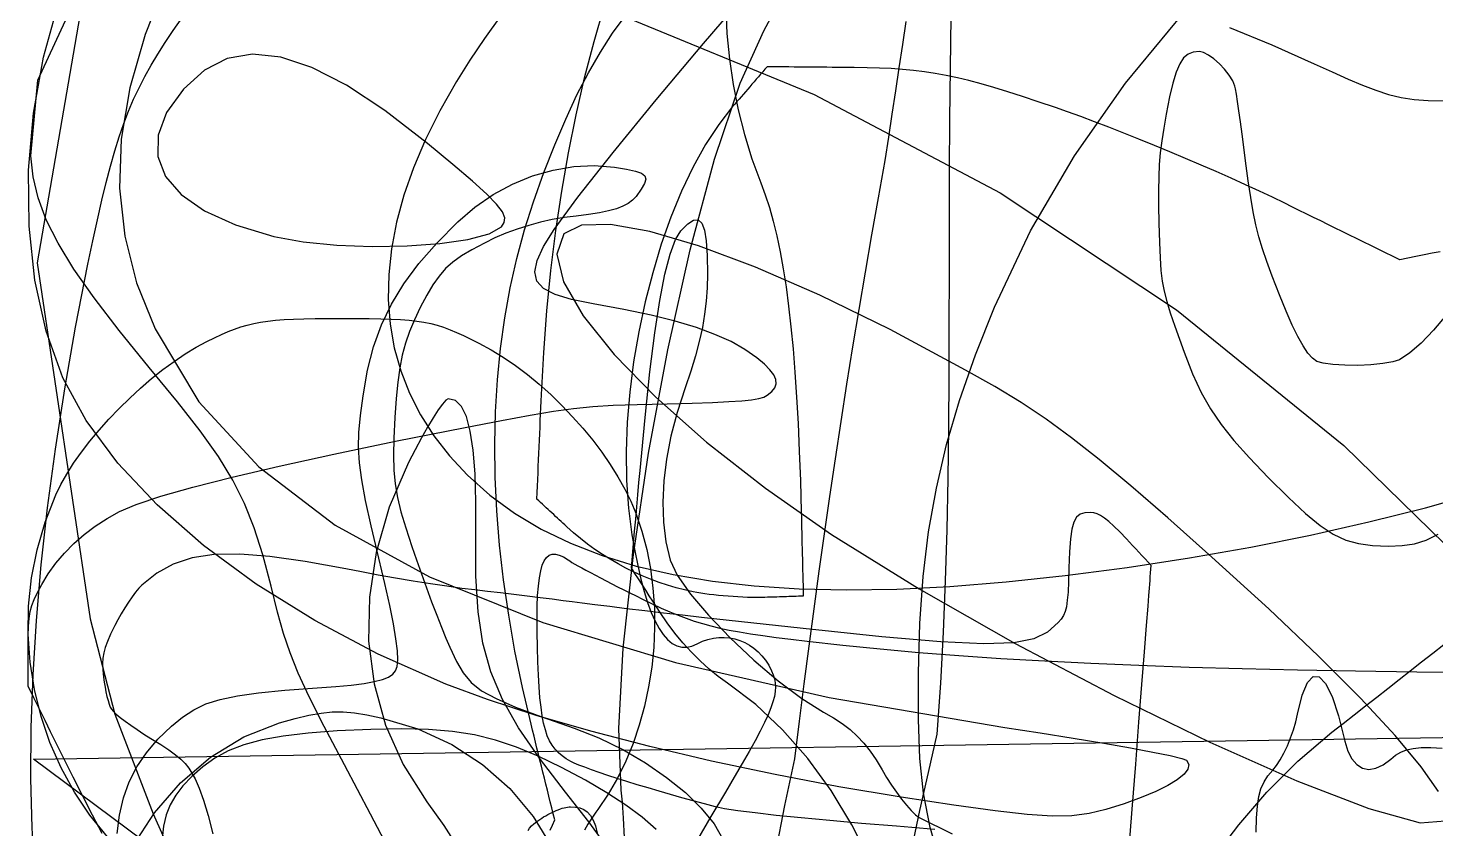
# Model space of a CAD drawing. Extents: x -75 to 75, y -75 to 75.
# Drawn here: x -75 to -23.5, y 14.4 to 43.7 of the extents above; entities that cross this region are included whole.
import ezdxf

# ---------------------------------------------------------------- set-up
doc = ezdxf.new("R2010")
doc.units = 0
for name, color, linetype in [('butterfly', 7, 'CONTINUOUS'), ('cat', 7, 'CONTINUOUS'), ('crown', 7, 'CONTINUOUS'), ('darth', 7, 'CONTINUOUS'), ('fallout', 7, 'CONTINUOUS'), ('heart', 7, 'CONTINUOUS'), ('hellokitty', 7, 'CONTINUOUS'), ('ironman', 7, 'CONTINUOUS'), ('jackskellington', 7, 'CONTINUOUS'), ('m4', 7, 'CONTINUOUS'), ('mushroom', 7, 'CONTINUOUS'), ('nes', 7, 'CONTINUOUS'), ('skullbones', 7, 'CONTINUOUS'), ('star', 7, 'CONTINUOUS'), ('stormtrooper', 7, 'CONTINUOUS')]:
    doc.layers.add(name, color=color, linetype=linetype)

msp = doc.modelspace()

# ---------------------------------------------------------------- linework, layer by layer
at = {"layer": 'butterfly', "color": 7}
for points in [[(-61.678823, 13.429028), (-62.459957, 14.924461), (-63.422733, 16.72923), (-64.157566, 18.126154), (-64.705984, 19.210226), (-65.109516, 20.076442), (-65.409702, 20.819793), (-65.648064, 21.535266), (-65.866143, 22.317862), (-66.105464, 23.26257), (-66.409059, 24.407283), (-66.721733, 25.396955), (-67.075242, 26.288596), (-67.501338, 27.13922), (-68.031781, 28.005834), (-68.698324, 28.945451), (-69.532723, 30.015073), (-70.566734, 31.271721), (-71.671318, 32.623325), (-72.586373, 33.814001), (-73.326247, 34.86938), (-73.905288, 35.815101), (-74.337844, 36.676796), (-74.638261, 37.480099), (-74.820893, 38.25065), (-74.900079, 39.014078), (-74.642543, 41.78966), (-73.631995, 43.972229)], [(-53.412229, 44.213467), (-46.224258, 41.26434), (-39.412116, 37.661542), (-32.953929, 33.385565), (-26.827814, 28.416893), (-21.011893, 22.736017)], [(-66.007505, 36.065785), (-64.928869, 35.86826), (-63.701631, 35.746656), (-62.405347, 35.697572), (-61.119563, 35.717638), (-59.923835, 35.803417), (-58.897712, 35.951549), (-58.120746, 36.158636), (-57.672486, 36.421274), (-57.568598, 36.578055), (-57.549068, 36.751548), (-57.634883, 36.965371), (-57.847049, 37.243142), (-58.206561, 37.608487), (-58.734415, 38.085025), (-59.451607, 38.696378), (-60.379142, 39.466164), (-61.935685, 40.673886), (-63.341555, 41.602206), (-64.609212, 42.253902), (-65.751117, 42.631761), (-66.779727, 42.738556), (-67.707502, 42.57708), (-68.546898, 42.150106), (-69.310383, 41.460426), (-69.931478, 40.600997), (-70.245309, 39.775096), (-70.257811, 38.992409), (-69.974886, 38.262605), (-69.402469, 37.595367), (-68.546486, 37.000369), (-67.412867, 36.487289), (-66.007505, 36.065785)], [(-23.356838, 15.743987), (-23.989828, 16.657035), (-24.943251, 17.800083), (-26.201838, 19.15589), (-27.750321, 20.707203), (-29.573432, 22.436777), (-31.655901, 24.327355), (-33.27523, 25.760341), (-34.630007, 26.934341), (-35.782239, 27.896442), (-36.793938, 28.693745), (-37.727117, 29.373325), (-38.643789, 29.982279), (-39.605963, 30.567701), (-40.67565, 31.176674), (-43.439664, 32.654387), (-46.016263, 33.913744), (-48.367038, 34.941736), (-50.453581, 35.725371), (-52.237479, 36.251645), (-53.680332, 36.507561), (-54.74372, 36.480101), (-55.389244, 36.156302), (-55.64404, 35.417904), (-55.393466, 34.405234), (-54.678783, 33.164594), (-53.541258, 31.742261), (-52.022155, 30.184533), (-50.162742, 28.537699), (-48.004284, 26.848043), (-45.588047, 25.161875)], [(-53.821937, 13.746965), (-54.474189, 14.638065), (-55.32591, 15.725005), (-56.282582, 16.969816), (-57.043247, 18.080657), (-57.627884, 19.114793), (-58.056467, 20.1295), (-58.34897, 21.182048), (-58.52537, 22.329707), (-58.605649, 23.629744), (-58.609769, 25.139433), (-58.605874, 26.345628), (-58.637819, 27.378877), (-58.706218, 28.242254), (-58.811693, 28.93881), (-58.95487, 29.471612), (-59.136356, 29.843727), (-59.35678, 30.058216), (-59.616761, 30.11814), (-59.701797, 30.067546), (-59.826454, 29.929486), (-59.984764, 29.713479), (-60.17076, 29.42905), (-60.37847, 29.085709), (-60.601925, 28.692977), (-60.835156, 28.260376), (-61.072195, 27.797421), (-61.776878, 26.151171), (-62.254644, 24.502858), (-62.506265, 22.866824), (-62.532539, 21.257412), (-62.334208, 19.68896), (-61.912063, 18.175805), (-61.266886, 16.732298), (-60.399447, 15.372771), (-59.775034, 14.499378), (-59.272698, 13.701965)], [(-45.588047, 25.161875), (-42.380611, 23.162847), (-38.859804, 21.161251), (-35.239178, 19.256716), (-31.732291, 17.548868), (-28.552699, 16.137331), (-25.913954, 15.12174), (-24.029614, 14.601721), (-23.113232, 14.676899)]]:
    msp.add_lwpolyline(points, dxfattribs=at)
at = {"layer": 'cat', "color": 7}
msp.add_lwpolyline([(-31.607715, 13.290725), (-30.670348, 14.529446), (-29.642475, 15.720819), (-28.511864, 16.85362), (-27.266238, 17.916579), (-26.855836, 18.238168), (-26.445434, 18.559749), (-26.035024, 18.881327), (-25.624622, 19.202916), (-25.21422, 19.524495), (-24.803807, 19.846073), (-24.393408, 20.167662), (-23.983003, 20.489243), (-23.572601, 20.810821), (-23.162191, 21.132411)], dxfattribs=at)
at = {"layer": 'crown', "color": 7}
msp.add_lwpolyline([(-72.093145, 14.091974), (-72.736394, 14.884555), (-73.303189, 15.727463), (-73.79177, 16.61471), (-74.200379, 17.540311), (-74.52726, 18.498284), (-74.770657, 19.482638), (-74.928809, 20.487397), (-74.99996, 21.506567), (-74.982349, 22.534166), (-74.87423, 23.564209), (-74.673838, 24.590716), (-74.379418, 25.607696), (-73.989212, 26.609167), (-73.807645, 26.982138), (-73.588358, 27.368206), (-73.33475, 27.763933), (-73.050219, 28.165868), (-72.738152, 28.570566), (-72.401952, 28.974587), (-72.045009, 29.374482), (-71.670723, 29.76681), (-71.282481, 30.148124), (-70.883684, 30.514981), (-70.47773, 30.863932), (-70.068011, 31.191539), (-69.657917, 31.494352), (-69.250851, 31.768931), (-68.850202, 32.011829), (-68.459373, 32.219601), (-68.180269, 32.354582), (-67.920698, 32.474591), (-67.675608, 32.580495), (-67.439949, 32.673157), (-67.208674, 32.753438), (-66.976732, 32.822205), (-66.739073, 32.88032), (-66.490641, 32.92865), (-66.226396, 32.968057), (-65.941279, 32.999403), (-65.630247, 33.023562), (-65.288245, 33.04137), (-64.910228, 33.053731), (-64.491139, 33.061464), (-64.025935, 33.0655), (-63.509562, 33.066629), (-62.983048, 33.065782), (-62.510834, 33.062), (-62.087376, 33.054493), (-61.707118, 33.042245), (-61.364515, 33.024239), (-61.054008, 32.999516), (-60.770053, 32.967027), (-60.507101, 32.925786), (-60.259595, 32.874788), (-60.021989, 32.813035), (-59.788733, 32.739519), (-59.554271, 32.653238), (-59.313058, 32.553188), (-59.059544, 32.438368), (-58.788173, 32.307776), (-58.4934, 32.160405), (-58.048096, 31.918331), (-57.602428, 31.64378), (-57.158946, 31.339511), (-56.720192, 31.008283), (-56.288709, 30.65285), (-55.86704, 30.275976), (-55.457736, 29.880419), (-55.063339, 29.46893), (-54.686389, 29.044276), (-54.329437, 28.609208), (-53.995021, 28.166489), (-53.685691, 27.718876), (-53.403985, 27.269124), (-53.152452, 26.819995), (-52.933637, 26.374248), (-52.750079, 25.934636), (-52.528473, 25.279268), (-52.350478, 24.601545), (-52.215553, 23.905628), (-52.123173, 23.195675), (-52.072802, 22.475845), (-52.063884, 21.750297), (-52.095933, 21.023193), (-52.168394, 20.298687), (-52.28073, 19.580942), (-52.432416, 18.874113), (-52.62291, 18.182364), (-52.851685, 17.509851), (-53.118204, 16.860732), (-53.421938, 16.239165), (-53.762348, 15.649315), (-54.138909, 15.095339), (-54.2172, 14.987033), (-54.293299, 14.87748), (-54.366806, 14.767427), (-54.437331, 14.65762), (-54.504474, 14.548821), (-54.56785, 14.441765), (-54.62706, 14.337213)], dxfattribs=at)
at = {"layer": 'darth', "color": 7}
msp.add_lwpolyline([(-53.159934, 14.060263), (-53.199098, 14.771012), (-53.241239, 15.360179), (-53.285365, 15.802237), (-53.376376, 18.05016), (-53.216423, 20.990978), (-52.840142, 24.419123), (-52.282169, 28.129024), (-51.577144, 31.915111), (-50.759699, 35.571811), (-49.86447, 38.893558), (-48.926098, 41.674776), (-48.067936, 43.594669), (-46.908249, 45.753288)], dxfattribs=at)
at = {"layer": 'fallout', "color": 7}
for points in [[(-71.742932, 14.206245), (-71.656572, 14.886469), (-71.509083, 15.515929), (-71.297557, 16.101356), (-71.019091, 16.649474), (-70.670778, 17.167002), (-70.249714, 17.660665), (-69.752986, 18.137192), (-69.345931, 18.469554), (-68.937703, 18.737859), (-68.491673, 18.951739), (-67.971213, 19.120829), (-67.339698, 19.254766), (-66.5605, 19.363185), (-65.596987, 19.455714), (-64.412537, 19.541998), (-63.735145, 19.591827), (-63.167655, 19.645475), (-62.700752, 19.704945), (-62.3251, 19.772257), (-62.031375, 19.849423), (-61.810242, 19.938455), (-61.652381, 20.041368), (-61.548459, 20.160175), (-61.489071, 20.321242), (-61.465618, 20.565691), (-61.479475, 20.902651), (-61.53196, 21.341258), (-61.624419, 21.890646), (-61.758187, 22.559947), (-61.934609, 23.358297), (-62.155022, 24.294829), (-62.435122, 25.471769), (-62.644178, 26.404618), (-62.788038, 27.15337), (-62.872561, 27.77803), (-62.903585, 28.338597), (-62.886963, 28.895063), (-62.828548, 29.507434), (-62.734184, 30.235706), (-62.574235, 31.1656), (-62.35431, 32.023583), (-62.065267, 32.826415), (-61.697966, 33.590857), (-61.243264, 34.333671), (-60.692016, 35.071626), (-60.035087, 35.821476), (-59.263328, 36.599995), (-58.640794, 37.135438), (-57.97147, 37.596205), (-57.265358, 37.978808), (-56.532464, 38.279759), (-55.782789, 38.495571), (-55.026337, 38.62276), (-54.273106, 38.657843), (-53.533108, 38.597324), (-53.093583, 38.526703), (-52.765825, 38.457674), (-52.542618, 38.380526), (-52.416744, 38.285544), (-52.380983, 38.163015), (-52.42812, 38.003229), (-52.550941, 37.796476), (-52.742225, 37.533038), (-52.867546, 37.395833), (-53.025796, 37.275321), (-53.221856, 37.169914), (-53.460596, 37.078011), (-53.746894, 36.998021), (-54.085623, 36.92834), (-54.481659, 36.867378), (-54.939878, 36.813535), (-55.374266, 36.757951), (-55.8098, 36.681356), (-56.243756, 36.584549), (-56.673397, 36.468341), (-57.095991, 36.333526), (-57.508806, 36.18092), (-57.909113, 36.011321), (-58.294174, 35.825543), (-58.750954, 35.581598), (-59.129803, 35.354446), (-59.446363, 35.128341), (-59.716275, 34.887543), (-59.955184, 34.616322), (-60.17873, 34.298924), (-60.402552, 33.919623), (-60.642294, 33.462668), (-60.860311, 33.009295), (-61.039959, 32.581723), (-61.185848, 32.159922), (-61.302606, 31.723858), (-61.394845, 31.253506), (-61.467187, 30.728833), (-61.52425, 30.129816), (-61.570647, 29.436421), (-61.607607, 28.686455), (-61.62152, 28.055866), (-61.607522, 27.507732), (-61.560761, 27.005122), (-61.476368, 26.511115), (-61.349489, 25.988775), (-61.175268, 25.401188), (-60.948835, 24.711414), (-60.782934, 24.228462), (-60.603505, 23.721647), (-60.416245, 23.206086), (-60.226837, 22.696892), (-60.040977, 22.20919), (-59.864351, 21.75808), (-59.702652, 21.358691), (-59.561569, 21.026131), (-59.32056, 20.506518), (-59.075859, 20.088146), (-58.782483, 19.741729), (-58.395464, 19.438002), (-57.869813, 19.147686), (-57.160555, 18.841503), (-56.222705, 18.490176), (-55.011295, 18.064429), (-54.106414, 17.707906), (-53.22778, 17.280021), (-52.394223, 16.794816), (-51.624583, 16.266338), (-50.937688, 15.708638), (-50.352384, 15.135756), (-49.887499, 14.561744), (-49.561874, 14.000647)], [(-44.170019, 13.192915), (-44.837737, 14.526054), (-45.602494, 15.784974), (-46.452361, 16.95174), (-47.3754, 18.008428), (-48.359675, 18.937105), (-49.393252, 19.719843), (-49.731907, 19.961629), (-50.067204, 20.231935), (-50.396561, 20.528068), (-50.717408, 20.847344), (-51.027169, 21.187066), (-51.323271, 21.544548), (-51.60314, 21.917098), (-51.864204, 22.302033), (-51.995437, 22.506223), (-52.126667, 22.710408), (-52.257901, 22.914599), (-52.389134, 23.118786), (-52.520367, 23.322977), (-52.651601, 23.527162), (-52.782834, 23.731353), (-52.914067, 23.93554), (-52.874412, 24.380986), (-52.834763, 24.826431), (-52.795108, 25.27188), (-52.755456, 25.717325), (-52.715806, 26.16277), (-52.676151, 26.608216), (-52.636502, 27.053664), (-52.596847, 27.49911), (-52.414373, 29.433091), (-52.233734, 31.108828), (-52.05329, 32.535916), (-51.8714, 33.723941), (-51.686429, 34.682492), (-51.496733, 35.421155), (-51.300679, 35.94952), (-51.096627, 36.27718), (-50.842661, 36.526927), (-50.633396, 36.659371), (-50.465499, 36.668995), (-50.335617, 36.55029), (-50.240421, 36.29774), (-50.17656, 35.905829), (-50.140692, 35.369054), (-50.129488, 34.681897), (-50.140128, 34.185408), (-50.173232, 33.700731), (-50.230636, 33.218574), (-50.31416, 32.729644), (-50.425632, 32.224655), (-50.566865, 31.694318), (-50.739689, 31.129337), (-50.94592, 30.520428), (-51.237529, 29.619789), (-51.465418, 28.752261), (-51.629649, 27.91727), (-51.730261, 27.114254), (-51.767311, 26.342639), (-51.740839, 25.601871), (-51.650906, 24.891373), (-51.497555, 24.210583), (-51.239682, 23.665426), (-50.7538, 22.977771), (-50.090426, 22.197574), (-49.300079, 21.374777), (-48.43329, 20.559327), (-47.540576, 19.801171), (-46.67246, 19.150254), (-45.879467, 18.656523), (-45.518835, 18.449939), (-45.1958, 18.237962), (-44.904821, 18.015148), (-44.640365, 17.77604), (-44.396894, 17.515194), (-44.168867, 17.227152), (-43.950752, 16.906471), (-43.737008, 16.547699), (-43.570381, 16.265099), (-43.391379, 15.986272), (-43.205603, 15.718409), (-43.018656, 15.468699), (-42.836143, 15.244329), (-42.66366, 15.052486), (-42.50681, 14.900362), (-42.371196, 14.795142), (-41.166737, 14.199006)], [(-52.00661, 14.357818), (-52.521254, 14.804511), (-53.122285, 15.252745), (-53.812477, 15.704744), (-54.594602, 16.162734), (-55.471433, 16.628943), (-56.329349, 17.044447), (-57.122393, 17.377069), (-57.885178, 17.633696), (-58.652328, 17.821213), (-59.458465, 17.946497), (-60.338205, 18.016434), (-61.326175, 18.037912), (-62.456986, 18.017817), (-63.68647, 17.964491), (-64.747256, 17.885726), (-65.657758, 17.777429), (-66.436384, 17.635494), (-67.101534, 17.45582), (-67.671614, 17.234309), (-68.165043, 16.966864), (-68.600216, 16.649375), (-69.002075, 16.293564), (-69.331098, 15.952368), (-69.593389, 15.613123), (-69.795063, 15.263165), (-69.942219, 14.889827), (-70.040968, 14.480441), (-70.097424, 14.022349)]]:
    msp.add_lwpolyline(points, dxfattribs=at)
at = {"layer": 'heart', "color": 7}
msp.add_lwpolyline([(-11.138943, 64.20997), (-24.615054, 72.606081), (-28.866028, 74.149483), (-35.462972, 74.810942), (-38.479222, 74.890317), (-39.361166, 74.890317), (-44.38825, 74.193581), (-48.66568, 73.161706), (-54.53943, 70.480595), (-64.170264, 62.807678), (-72.098944, 50.037122), (-74.674222, 35.096983), (-72.733944, 22.070664), (-71.825541, 18.578164), (-70.42325, 14.935733), (-68.650541, 10.966998), (-58.605194, -3.937892), (-43.850264, -18.525253)], dxfattribs=at)
at = {"layer": 'hellokitty', "color": 7}
for points in [[(-55.892057, 14.336635), (-55.804906, 14.522473), (-55.717756, 14.708307), (-55.772106, 14.927109), (-55.826454, 15.145907), (-55.880804, 15.364708), (-55.935155, 15.583507), (-55.989502, 15.802308), (-56.043853, 16.021106), (-56.098203, 16.239908), (-56.152553, 16.458706), (-56.206901, 16.677507), (-56.261251, 16.896309), (-56.315602, 17.115107), (-56.369949, 17.333908), (-56.424299, 17.552707), (-56.47865, 17.771508), (-56.532997, 17.990306), (-56.587348, 18.209108), (-56.90307, 19.557438), (-57.17597, 20.887628), (-57.406046, 22.199191), (-57.593303, 23.491633), (-57.737745, 24.764467), (-57.839373, 26.0172), (-57.898185, 27.249349), (-57.914187, 28.460415), (-57.887376, 29.649917), (-57.817766, 30.81736), (-57.705351, 31.962254), (-57.550137, 33.084112), (-57.352122, 34.182445), (-57.111307, 35.256761), (-56.827702, 36.306568), (-56.501301, 37.331382), (-56.115469, 38.409045), (-55.721329, 39.419764), (-55.318166, 40.364461), (-54.905272, 41.244043), (-54.481933, 42.059423), (-54.047444, 42.811514), (-53.601089, 43.501228), (-53.142159, 44.129477)], [(-31.010535, 43.712519), (-29.46297, 43.073741), (-27.91679, 42.389812), (-27.255513, 42.087492), (-26.66951, 41.824907), (-26.141055, 41.601263), (-25.65242, 41.415775), (-25.185879, 41.267651), (-24.723705, 41.156097), (-24.248169, 41.080329), (-23.741547, 41.03955), (-23.186109, 41.032975)], [(-23.296522, 35.507013), (-23.593382, 35.447944), (-23.890241, 35.388877), (-24.187101, 35.329808), (-24.483961, 35.270742), (-24.780821, 35.211673), (-25.043891, 35.340911), (-25.30696, 35.470149), (-25.570029, 35.599387), (-25.833099, 35.728625), (-26.096168, 35.857863), (-26.359238, 35.987101), (-26.622307, 36.116339), (-26.885377, 36.245577), (-27.148446, 36.374818), (-27.411515, 36.504056), (-27.674585, 36.633294), (-27.937654, 36.762532), (-28.200724, 36.89177), (-28.463793, 37.021008), (-28.726861, 37.150246), (-28.989932, 37.279484), (-29.440437, 37.497588), (-29.920952, 37.724213), (-30.427174, 37.957562), (-30.954797, 38.19584), (-31.499514, 38.437247), (-32.057021, 38.679989), (-32.623009, 38.922263), (-33.193177, 39.162276), (-33.763215, 39.398228), (-34.32882, 39.628324), (-34.885684, 39.850766), (-35.4295, 40.063756), (-35.955969, 40.265497), (-36.460777, 40.454188), (-36.939624, 40.628037), (-37.388202, 40.785246), (-38.015889, 40.998465), (-38.596415, 41.190505), (-39.135118, 41.362432), (-39.637335, 41.515301), (-40.108403, 41.650169), (-40.553665, 41.768104), (-40.978452, 41.870159), (-41.388106, 41.957396), (-41.787961, 42.030876), (-42.183358, 42.091655), (-42.579631, 42.140793), (-42.982123, 42.179353), (-43.396165, 42.208394), (-43.827102, 42.228968), (-44.280266, 42.242147), (-44.760995, 42.248977), (-44.959973, 42.25067), (-45.158948, 42.252364), (-45.357926, 42.254057), (-45.556901, 42.25575), (-45.755879, 42.257444), (-45.954854, 42.259137), (-46.153832, 42.26083), (-46.35281, 42.262524), (-46.551785, 42.264217), (-46.750763, 42.26591), (-46.949738, 42.267604), (-47.148716, 42.269297), (-47.347691, 42.27099), (-47.546669, 42.272684), (-47.745644, 42.274377), (-47.944622, 42.27607), (-48.023563, 42.184879), (-48.102503, 42.09369), (-48.181443, 42.002498), (-48.260384, 41.91131), (-48.339324, 41.820118), (-48.418265, 41.728929), (-48.497205, 41.637737), (-48.576148, 41.546546), (-48.655089, 41.455357), (-48.734029, 41.364165), (-48.812969, 41.272976), (-48.89191, 41.181785), (-48.97085, 41.090596), (-49.04979, 40.999404), (-49.128731, 40.908216), (-49.207671, 40.817024), (-49.716766, 40.166888), (-50.199259, 39.428062), (-50.652892, 38.610139), (-51.075407, 37.722717), (-51.464543, 36.77539), (-51.818046, 35.777749), (-52.133655, 34.739397), (-52.409113, 33.669921), (-52.642158, 32.578923), (-52.830538, 31.475993), (-52.971988, 30.370729), (-53.064255, 29.272727), (-53.105075, 28.191579), (-53.092206, 27.13688), (-53.023366, 26.11823), (-52.896307, 25.145218), (-52.792359, 24.558303), (-52.682524, 24.016764), (-52.566751, 23.520513), (-52.444994, 23.069477), (-52.317204, 22.663573), (-52.183332, 22.302721), (-52.04333, 21.986838), (-51.897153, 21.715851), (-51.744747, 21.489676), (-51.586071, 21.308232), (-51.421072, 21.171442), (-51.249704, 21.07922), (-51.071921, 21.031494), (-50.88767, 21.028192), (-50.696907, 21.069207), (-50.49958, 21.154477), (-50.305439, 21.246073), (-50.108776, 21.315141), (-49.910831, 21.362134), (-49.712835, 21.387506), (-49.516027, 21.391682), (-49.321644, 21.375144), (-49.130918, 21.338317), (-48.945086, 21.281655), (-48.765384, 21.205613), (-48.59305, 21.110631), (-48.429319, 20.997164), (-48.275423, 20.865657), (-48.132602, 20.716562), (-48.002091, 20.550324), (-47.885124, 20.367394), (-47.78294, 20.168218), (-47.722629, 20.022258), (-47.677383, 19.877306), (-47.648709, 19.729379), (-47.638126, 19.574507), (-47.647129, 19.408707), (-47.677256, 19.228006), (-47.730012, 19.028424), (-47.806906, 18.805988), (-47.909452, 18.556721), (-48.039164, 18.276641), (-48.197553, 17.961777), (-48.386131, 17.608146), (-48.606414, 17.211777), (-48.859914, 16.768691), (-49.148139, 16.274909), (-49.47261, 15.726455), (-50.002203, 14.830735), (-50.489739, 13.995106)]]:
    msp.add_lwpolyline(points, dxfattribs=at)
at = {"layer": 'ironman', "color": 7}
for points in [[(-47.626911, 13.522342), (-47.299296, 15.236433), (-46.933011, 16.944583), (-46.760881, 18.319073), (-46.585017, 19.692885), (-46.405216, 21.066009), (-46.22128, 22.438425), (-46.033004, 23.810115), (-45.840193, 25.181066), (-45.642646, 26.551263), (-45.44016, 27.920688), (-45.232534, 29.289321), (-45.019572, 30.657154), (-44.80107, 32.024165), (-44.576831, 33.390338), (-44.34665, 34.755658), (-44.110331, 36.120107), (-43.867674, 37.483672), (-43.618475, 38.846337), (-43.488407, 39.694073), (-43.35986, 40.542089), (-43.232301, 41.390293), (-43.105203, 42.238594), (-42.978042, 43.086901), (-42.850288, 43.935119)], [(-41.215536, 44.099206), (-41.247263, 42.222905), (-41.266483, 40.345868), (-41.27653, 38.468317), (-41.280678, 36.590484), (-41.282372, 34.712594), (-41.284629, 32.834874), (-41.290923, 30.957548), (-41.304554, 29.080847), (-41.328825, 27.204992), (-41.367035, 25.330218), (-41.422487, 23.456745), (-41.498486, 21.584801), (-41.598339, 19.714616), (-41.72535, 17.846415), (-42.050744, 16.449424), (-42.360895, 15.049398), (-42.657237, 13.64663)]]:
    msp.add_lwpolyline(points, dxfattribs=at)
at = {"layer": 'jackskellington', "color": 7}
for points in [[(-72.284779, 14.212378), (-72.641801, 14.883994), (-73.000644, 15.577137), (-73.351652, 16.274398), (-73.5577, 16.689945), (-73.763748, 17.105495), (-73.969798, 17.521041), (-74.175846, 17.936591), (-74.381893, 18.352138), (-74.587944, 18.767687), (-74.793991, 19.183234), (-75.000039, 19.598784), (-75.000039, 19.774002), (-75.000039, 19.949219), (-75.000039, 20.124437), (-75.000039, 20.299655), (-75.000039, 20.474875), (-75.000039, 20.650093), (-75.000039, 20.82531), (-75.000039, 21.000528), (-74.997781, 21.444026), (-74.988101, 21.798723), (-74.966031, 22.087143), (-74.926749, 22.331801), (-74.865411, 22.55522), (-74.777168, 22.779917), (-74.65719, 23.028413), (-74.500627, 23.323228), (-74.261729, 23.720707), (-73.983929, 24.105359), (-73.670087, 24.4745), (-73.323061, 24.825435), (-72.945712, 25.155477), (-72.540904, 25.461939), (-72.111495, 25.74213), (-71.660343, 25.993361), (-71.039818, 26.257623), (-70.143898, 26.556499), (-68.972913, 26.889908), (-67.527204, 27.25777), (-65.807099, 27.659999), (-63.812942, 28.09652), (-61.545064, 28.567245), (-59.003799, 29.072098), (-57.666348, 29.33135), (-56.613673, 29.528011), (-55.762401, 29.671919), (-55.029148, 29.772904), (-54.330532, 29.840806), (-53.583177, 29.885457), (-52.703702, 29.91669), (-51.608725, 29.944348), (-50.693436, 29.968196), (-49.944488, 29.993201), (-49.3439, 30.020858), (-48.873687, 30.052653), (-48.51586, 30.090104), (-48.252442, 30.134712), (-48.065444, 30.187982), (-47.936884, 30.251417), (-47.766224, 30.384849), (-47.656361, 30.523778), (-47.608027, 30.670878), (-47.621969, 30.828818), (-47.698914, 31.000277), (-47.839605, 31.187923), (-48.044777, 31.394434), (-48.315169, 31.622478), (-48.754939, 31.931683), (-49.265583, 32.21738), (-49.855907, 32.482471), (-50.534708, 32.729864), (-51.310791, 32.962463), (-52.192959, 33.18317), (-53.190013, 33.39489), (-54.310754, 33.600525), (-55.104572, 33.760402), (-55.707808, 33.943256), (-56.127918, 34.16322), (-56.372348, 34.434413), (-56.448556, 34.770966), (-56.363991, 35.187001), (-56.126106, 35.696644), (-55.742355, 36.314019), (-54.875159, 37.501421), (-53.584785, 39.140294), (-52.006994, 41.070634), (-50.277553, 43.132443), (-48.532229, 45.16571)], [(-23.078068, 33.188554), (-23.544571, 32.631832), (-23.991352, 32.165389), (-24.408655, 31.801551), (-24.78672, 31.552648), (-25.031945, 31.47104), (-25.395228, 31.409084), (-25.836607, 31.367561), (-26.316125, 31.347241), (-26.793822, 31.348934), (-27.229739, 31.373374), (-27.583916, 31.421355), (-27.816395, 31.49366), (-27.973394, 31.609882), (-28.140348, 31.797498), (-28.319084, 32.05999), (-28.511424, 32.400841), (-28.719193, 32.823537), (-28.94422, 33.331556), (-29.188325, 33.928386), (-29.453338, 34.617505), (-29.645604, 35.142828), (-29.804332, 35.611017), (-29.936155, 36.050895), (-30.047712, 36.491297), (-30.145634, 36.961044), (-30.236558, 37.488972), (-30.32712, 38.103903), (-30.423953, 38.83467), (-30.489054, 39.336658), (-30.552754, 39.815386), (-30.613452, 40.259632), (-30.669535, 40.658172), (-30.719403, 40.999788), (-30.761446, 41.273253), (-30.794057, 41.467343), (-30.815619, 41.570839), (-30.89652, 41.765209), (-31.026394, 41.974031), (-31.192419, 42.184865), (-31.381785, 42.385265), (-31.581674, 42.562794), (-31.779269, 42.705006), (-31.961757, 42.799457), (-32.116322, 42.833705), (-32.338922, 42.811438), (-32.528987, 42.736835), (-32.69269, 42.598247), (-32.836194, 42.38402), (-32.965678, 42.082494), (-33.08731, 41.682007), (-33.207257, 41.170905), (-33.331695, 40.537531), (-33.421868, 40.025611), (-33.492824, 39.562902), (-33.54609, 39.126835), (-33.583189, 38.694828), (-33.605653, 38.244312), (-33.614995, 37.752709), (-33.612737, 37.197445), (-33.600404, 36.555948), (-33.5811, 35.846309), (-33.558043, 35.27955), (-33.525364, 34.818122), (-33.477251, 34.424468), (-33.407872, 34.06103), (-33.311403, 33.690258), (-33.18201, 33.274595), (-33.01387, 32.776485), (-32.678616, 31.831971), (-32.366277, 31.039556), (-32.052189, 30.359378), (-31.71168, 29.751573), (-31.320085, 29.176277), (-30.852737, 28.593627), (-30.284968, 27.963755), (-29.592109, 27.246803), (-28.850836, 26.509396), (-28.228835, 25.92981), (-27.693827, 25.489594), (-27.213532, 25.170308), (-26.75567, 24.953502), (-26.28796, 24.82073), (-25.778122, 24.753547), (-25.193876, 24.73351), (-24.690222, 24.750302), (-24.237836, 24.816675), (-23.8072, 24.949963), (-23.368798, 25.167491)], [(-34.709811, 13.386252), (-34.576199, 15.102998), (-34.448123, 16.748004), (-34.328636, 18.282158), (-34.220785, 19.666356), (-34.127615, 20.861486), (-34.05218, 21.828438), (-33.997522, 22.528104), (-33.966692, 22.921378), (-33.955855, 23.058978), (-33.945017, 23.196578), (-33.93418, 23.334178), (-33.923343, 23.471779), (-33.912505, 23.609379), (-33.901668, 23.746979), (-33.890831, 23.88458), (-33.879993, 24.02218), (-33.993585, 24.143609), (-34.107174, 24.265035), (-34.220765, 24.386464), (-34.334357, 24.507893), (-34.447946, 24.629322), (-34.561537, 24.750748), (-34.675126, 24.872177), (-34.788718, 24.993606), (-35.032386, 25.249135), (-35.244038, 25.459529), (-35.42827, 25.628199), (-35.58969, 25.758555), (-35.732892, 25.854005), (-35.862483, 25.917962), (-35.983057, 25.953836), (-36.099219, 25.96504), (-36.312509, 25.949856), (-36.482054, 25.894837), (-36.613383, 25.785786), (-36.71202, 25.608511), (-36.783495, 25.348816), (-36.83333, 24.992505), (-36.867053, 24.525382), (-36.890195, 23.933252), (-36.906875, 23.440249), (-36.926235, 23.050269), (-36.951579, 22.746606), (-36.986173, 22.512562), (-37.033319, 22.331432), (-37.096305, 22.186519), (-37.17842, 22.061116), (-37.282953, 21.938528), (-37.673246, 21.584641), (-38.177174, 21.335032), (-38.915529, 21.191398), (-40.009104, 21.15544), (-41.578694, 21.228852), (-43.745094, 21.413337), (-46.629094, 21.710594), (-50.35149, 22.122319), (-51.038433, 22.200179), (-51.736667, 22.280668), (-52.426805, 22.361471), (-53.089463, 22.440257), (-53.70526, 22.514704), (-54.254809, 22.582491), (-54.718723, 22.641292), (-55.077622, 22.688787), (-55.412775, 22.733655), (-55.80864, 22.784932), (-56.2506, 22.840823), (-56.724042, 22.899528), (-57.214358, 22.959258), (-57.706932, 23.018211), (-58.18715, 23.074593), (-58.640401, 23.12661), (-59.117397, 23.185368), (-59.665664, 23.261072), (-60.265824, 23.35057), (-60.898492, 23.450711), (-61.544279, 23.558348), (-62.183806, 23.670328), (-62.797684, 23.783502), (-63.366531, 23.894717), (-64.862967, 24.172607), (-66.149395, 24.353887), (-67.25044, 24.436609), (-68.190728, 24.418829), (-68.994878, 24.298594), (-69.687519, 24.073959), (-70.293278, 23.742972), (-70.836773, 23.30369), (-70.94544, 23.189472), (-71.066558, 23.042753), (-71.196067, 22.869618), (-71.329906, 22.676149), (-71.464009, 22.468428), (-71.594317, 22.252539), (-71.716765, 22.034562), (-71.827288, 21.820587), (-71.97935, 21.505387), (-72.095515, 21.245373), (-72.179313, 21.024223), (-72.234278, 20.825615), (-72.263943, 20.633224), (-72.271845, 20.43073), (-72.261516, 20.201808), (-72.236482, 19.930135), (-72.214215, 19.748788), (-72.185852, 19.567855), (-72.152547, 19.392141), (-72.11546, 19.226445), (-72.075762, 19.075564), (-72.034612, 18.944302), (-71.993176, 18.837458), (-71.952618, 18.75983), (-71.888271, 18.684282), (-71.778659, 18.583396), (-71.629724, 18.461553), (-71.447409, 18.323137), (-71.237664, 18.172526), (-71.006428, 18.014109), (-70.759647, 17.852263), (-70.503268, 17.691374), (-70.142518, 17.466056), (-69.847099, 17.27064), (-69.607086, 17.096046), (-69.412539, 16.933206), (-69.253532, 16.773042), (-69.120128, 16.60648), (-69.002399, 16.42445), (-68.890408, 16.217872), (-68.738163, 15.874342), (-68.579537, 15.429092), (-68.412343, 14.873357), (-68.234402, 14.198383)]]:
    msp.add_lwpolyline(points, dxfattribs=at)
at = {"layer": 'm4', "color": 7}
msp.add_lwpolyline([(-30.034405, 14.26449), (-30.023398, 14.788253), (-29.993282, 15.215139), (-29.940236, 15.563396), (-29.860452, 15.851265), (-29.750123, 16.096993), (-29.605436, 16.31882), (-29.422581, 16.534991), (-29.288401, 16.701728), (-29.152861, 16.910713), (-29.019664, 17.153549), (-28.89252, 17.42184), (-28.775135, 17.707195), (-28.671218, 18.001217), (-28.584474, 18.295513), (-28.518615, 18.581686), (-28.347721, 19.280536), (-28.155695, 19.739664), (-27.946603, 19.9614), (-27.724516, 19.948079), (-27.493501, 19.702018), (-27.257628, 19.225554), (-27.020965, 18.521014), (-26.787582, 17.59073), (-26.678515, 17.227925), (-26.531412, 16.941636), (-26.350892, 16.733678), (-26.141574, 16.605862), (-25.908075, 16.559998), (-25.655016, 16.597895), (-25.387014, 16.72137), (-25.108689, 16.932233), (-24.93013, 17.076169), (-24.741009, 17.18849), (-24.529628, 17.271007), (-24.284286, 17.325526), (-23.993285, 17.353853), (-23.644925, 17.357804), (-23.227507, 17.339177)], dxfattribs=at)
at = {"layer": 'mushroom', "color": 7}
for points in [[(-74.754954, 12.664364), (-74.853969, 14.416676), (-74.897807, 16.227208), (-74.88649, 18.095417), (-74.820007, 20.020765), (-74.698386, 22.002713), (-74.52163, 24.040719), (-74.289756, 26.134246), (-74.00277, 28.28275), (-73.660689, 30.485695), (-73.263517, 32.742539), (-72.81127, 35.052739), (-72.634478, 35.899911), (-72.465836, 36.67642), (-72.303087, 37.388475), (-72.143961, 38.042283), (-71.986196, 38.644057), (-71.827531, 39.200006), (-71.665696, 39.71634), (-71.498432, 40.199268), (-71.323471, 40.655), (-71.138553, 41.089747), (-70.94141, 41.509719), (-70.72978, 41.921125), (-70.5014, 42.330175), (-70.254004, 42.74308), (-69.985326, 43.166047), (-69.693107, 43.605289), (-69.133892, 44.394969)], [(-57.700034, 44.129856), (-58.288293, 43.313804), (-58.829459, 42.514071), (-59.316535, 41.738138), (-59.924572, 40.665902), (-60.448086, 39.613617), (-60.887099, 38.58192), (-61.241627, 37.57144), (-61.511688, 36.582816), (-61.697297, 35.616676), (-61.798479, 34.673661), (-61.815243, 33.754399), (-61.747614, 32.859528), (-61.595607, 31.989677), (-61.359237, 31.145488), (-61.038528, 30.327586), (-60.633491, 29.536613), (-60.144149, 28.773196), (-59.570518, 28.037973), (-58.912616, 27.331577), (-58.097056, 26.601344), (-57.198486, 25.941644), (-56.214857, 25.352189), (-55.144125, 24.832694), (-53.98424, 24.382871), (-52.733154, 24.002436), (-51.38882, 23.691102), (-49.949193, 23.44858), (-48.412222, 23.274584), (-46.775861, 23.16883), (-45.038064, 23.131032), (-43.196781, 23.1609), (-41.249964, 23.258148), (-39.19557, 23.422491), (-37.031546, 23.653643), (-34.755847, 23.951317), (-32.473711, 24.300987), (-30.23741, 24.69559), (-28.050024, 25.134034), (-25.914634, 25.615231), (-23.834321, 26.138084), (-21.812165, 26.701507)]]:
    msp.add_lwpolyline(points, dxfattribs=at)
at = {"layer": 'nes', "color": 7}
for points in [[(-69.896155, 45.527361), (-70.713752, 43.462231), (-71.277771, 41.502028), (-71.589934, 39.629828), (-71.651966, 37.8287), (-71.46559, 36.081719), (-71.032528, 34.371957), (-70.354509, 32.682488), (-68.744854, 30.018022), (-66.557116, 27.627989), (-63.754768, 25.495258), (-60.301282, 23.602696), (-56.160131, 21.933165), (-51.294784, 20.469538), (-45.668712, 19.194681), (-39.245388, 18.091458), (-37.950496, 17.893479), (-36.733096, 17.6994), (-35.620503, 17.514141), (-34.640032, 17.34262), (-33.818999, 17.189758), (-33.184716, 17.060472), (-32.764501, 16.959679), (-32.585671, 16.892298), (-32.503183, 16.739887), (-32.535218, 16.567548), (-32.677001, 16.37862), (-32.923751, 16.176436), (-33.270687, 15.964326), (-33.713039, 15.745632), (-34.246024, 15.523681), (-34.864864, 15.301809), (-35.539339, 15.088452), (-36.151281, 14.939919), (-36.781559, 14.858608), (-37.511045, 14.846924), (-38.420616, 14.90726), (-39.591138, 15.042024), (-41.103485, 15.253612), (-43.038516, 15.544413)], [(-43.038516, 15.544413), (-45.321401, 15.922983), (-47.65036, 16.366583), (-49.973899, 16.862445), (-52.240513, 17.397792), (-54.398709, 17.959855), (-56.396989, 18.535862), (-58.183853, 19.11304), (-59.707805, 19.678619), (-62.186744, 20.778092), (-64.50812, 22.003718), (-66.646987, 23.33555), (-68.5784, 24.753649), (-70.277411, 26.238062), (-71.719073, 27.768852), (-72.878445, 29.326067), (-73.730572, 30.88977), (-74.340819, 32.59326), (-74.751929, 34.460383), (-74.965698, 36.444103), (-74.98393, 38.497389), (-74.808388, 40.573215), (-74.440881, 42.624544), (-73.883198, 44.604353)]]:
    msp.add_lwpolyline(points, dxfattribs=at)
at = {"layer": 'skullbones', "color": 7}
for points in [[(-41.575852, 13.046685), (-41.970525, 14.4286), (-42.217216, 15.688008), (-42.34892, 16.960765), (-42.398625, 18.382739), (-42.39919, 20.089783), (-42.352115, 21.902327), (-42.231996, 23.61403), (-42.032507, 25.255418), (-41.74731, 26.85702), (-41.370075, 28.449366), (-40.894474, 30.062986), (-40.314172, 31.728402), (-39.622837, 33.476147), (-38.29919, 36.273709), (-36.689896, 39.016824), (-34.822367, 41.674751), (-32.724003, 44.216735)], [(-71.16859, 13.749915), (-70.379525, 14.97133), (-69.422134, 16.06721), (-68.32193, 17.003691), (-67.104435, 17.746915), (-65.795169, 18.263021), (-65.218541, 18.423026), (-64.719883, 18.541659), (-64.276368, 18.620057), (-63.865162, 18.659368), (-63.463438, 18.660779), (-63.04836, 18.625337), (-62.597103, 18.554237), (-62.086831, 18.448615), (-60.732154, 18.045365), (-59.486981, 17.472062), (-58.361778, 16.739455), (-57.367006, 15.858304), (-56.513132, 14.839363), (-55.810616, 13.693386)]]:
    msp.add_lwpolyline(points, dxfattribs=at)
at = {"layer": 'star', "color": 7}
msp.add_lwpolyline([(47.49093, -73.695492), (0.780248, -39.238586), (-45.095722, -74.904165), (-28.237284, -17.734156), (-74.804253, 16.935467), (-17.674481, 17.811547), (-0.578486, 74.904171), (17.871219, 18.275577), (75.004095, 18.891137), (29.276864, -16.983332), (47.49093, -73.695492)], dxfattribs=at)
at = {"layer": 'stormtrooper', "color": 7}
for points in [[(-50.647922, 23.0551), (-50.963565, 23.124767), (-51.277926, 23.206162), (-51.590538, 23.299047), (-51.900929, 23.403176), (-52.208628, 23.518306), (-52.513165, 23.644197), (-52.814068, 23.780603), (-53.110864, 23.927285), (-53.403088, 24.084001), (-53.690263, 24.250506), (-53.971921, 24.426559), (-54.247593, 24.611914), (-54.516807, 24.806334), (-54.779088, 25.009574), (-55.033971, 25.22139), (-55.280983, 25.44154), (-55.34923, 25.504538), (-55.417474, 25.567536), (-55.485721, 25.630533), (-55.553968, 25.693531), (-55.622213, 25.756529), (-55.69046, 25.819526), (-55.758707, 25.882524), (-55.826951, 25.945521), (-55.895198, 26.008522), (-55.963445, 26.07152), (-56.031692, 26.134517), (-56.099936, 26.197515), (-56.168183, 26.260512), (-56.23643, 26.32351), (-56.304674, 26.386508), (-56.372921, 26.449505), (-56.362507, 26.688982), (-56.352065, 26.928456), (-56.341622, 27.167933), (-56.33118, 27.40741), (-56.320766, 27.646887), (-56.310324, 27.886364), (-56.299882, 28.125838), (-56.28944, 28.365315), (-56.279026, 28.604791), (-56.268583, 28.844265), (-56.258141, 29.083742), (-56.247727, 29.323219), (-56.237285, 29.562696), (-56.226843, 29.802173), (-56.2164, 30.041647), (-56.205986, 30.281124), (-56.122155, 31.823584), (-56.006148, 33.337904), (-55.8578, 34.824766), (-55.676941, 36.284851), (-55.463412, 37.718842), (-55.21704, 39.127416), (-54.937663, 40.511256), (-54.625113, 41.871048), (-54.279224, 43.207466), (-53.89983, 44.521193)], [(-49.460523, 44.434252), (-49.415562, 43.49669), (-49.324542, 42.560407), (-49.187365, 41.629051), (-49.003941, 40.706274), (-48.774172, 39.795724), (-48.49797, 38.901048), (-48.175235, 38.025897), (-48.013595, 37.592931), (-47.862264, 37.12624), (-47.721004, 36.623916), (-47.589584, 36.084053), (-47.467766, 35.504738), (-47.355317, 34.884066), (-47.252001, 34.220127), (-47.157584, 33.511013), (-47.071833, 32.754813), (-46.994513, 31.949621), (-46.925385, 31.093529), (-46.864219, 30.184626), (-46.81078, 29.221007), (-46.764829, 28.200759), (-46.726136, 27.121973), (-46.694465, 25.982747), (-46.689809, 25.790017), (-46.685152, 25.597285), (-46.680495, 25.404555), (-46.675839, 25.211826), (-46.671182, 25.019093), (-46.666525, 24.826364), (-46.661869, 24.633634), (-46.657212, 24.440902), (-46.652555, 24.248172), (-46.647899, 24.055443), (-46.643242, 23.862713), (-46.638585, 23.669981), (-46.633929, 23.477251), (-46.629272, 23.284521), (-46.624615, 23.091789), (-46.619959, 22.89906), (-46.707563, 22.896209), (-46.795168, 22.893359), (-46.882772, 22.890508), (-46.970377, 22.887658), (-47.057982, 22.884807), (-47.145586, 22.881957), (-47.233191, 22.879106), (-47.320795, 22.876256), (-47.4084, 22.873406), (-47.496005, 22.870555), (-47.583609, 22.867705), (-47.671214, 22.864854), (-47.758818, 22.862004), (-47.846423, 22.859153), (-47.934028, 22.856303), (-48.021632, 22.853452), (-48.17077, 22.850094), (-48.328191, 22.849247), (-48.492551, 22.850941), (-48.6625, 22.855089), (-48.836696, 22.861552), (-49.013787, 22.870188), (-49.192434, 22.880913), (-49.371284, 22.893641), (-49.548991, 22.90826), (-49.724211, 22.924657), (-49.895596, 22.942719), (-50.061803, 22.962362), (-50.221481, 22.983472), (-50.373286, 23.005965), (-50.515867, 23.0297), (-50.647885, 23.05462), (-50.647885, 23.05462), (-50.647885, 23.05462), (-50.647888, 23.054623), (-50.647888, 23.054623), (-50.647888, 23.054623), (-50.647888, 23.054623), (-50.647888, 23.054623), (-50.647888, 23.054623), (-50.647891, 23.054626), (-50.647891, 23.054626), (-50.647891, 23.054626), (-50.647891, 23.054626), (-50.647891, 23.054626), (-50.647894, 23.054629), (-50.647894, 23.054629), (-50.647922, 23.0551)], [(-41.808234, 14.363804), (-43.200969, 14.474069), (-44.483599, 14.580898), (-45.649656, 14.683768), (-46.692668, 14.782154), (-47.606168, 14.875527), (-48.383684, 14.963369), (-49.018746, 15.045148), (-49.504888, 15.120346), (-49.835636, 15.188432), (-50.241116, 15.294164), (-50.653883, 15.405063), (-51.070251, 15.519979), (-51.486531, 15.637747), (-51.899041, 15.757215), (-52.304092, 15.877218), (-52.697996, 15.996607), (-53.077065, 16.114217), (-53.437615, 16.228893), (-53.775957, 16.339479), (-54.088406, 16.444809), (-54.371271, 16.543737), (-54.620871, 16.635095), (-54.833515, 16.717732), (-55.005515, 16.790487), (-55.133189, 16.8522), (-55.300556, 16.948935), (-55.451508, 17.052965), (-55.586955, 17.167423), (-55.707817, 17.295441), (-55.815007, 17.440145), (-55.909436, 17.604664), (-55.992023, 17.792133), (-56.063676, 18.005676), (-56.125316, 18.248424), (-56.177852, 18.523509), (-56.222203, 18.834058), (-56.259282, 19.183203), (-56.289999, 19.574073), (-56.315286, 20.009795), (-56.336029, 20.493505), (-56.35316, 21.028324), (-56.364957, 21.579101), (-56.367892, 22.077206), (-56.361542, 22.523907), (-56.345455, 22.920458), (-56.319209, 23.268124), (-56.282339, 23.568166), (-56.234412, 23.821844), (-56.174985, 24.030418), (-56.103616, 24.195148), (-56.019864, 24.317297), (-55.923288, 24.398122), (-55.813447, 24.438887), (-55.689895, 24.440862), (-55.552194, 24.405285), (-55.399901, 24.333431), (-55.232574, 24.22656), (-55.171752, 24.186047), (-55.089803, 24.135548), (-54.98813, 24.075799), (-54.868126, 24.007532), (-54.731189, 23.931491), (-54.578719, 23.848401), (-54.412112, 23.759005), (-54.232762, 23.664034), (-54.042073, 23.564229), (-53.841439, 23.460318), (-53.632253, 23.353045), (-53.415921, 23.243136), (-53.193832, 23.131337), (-52.967391, 23.018375), (-52.737989, 22.904989), (-52.507027, 22.791917), (-52.150295, 22.620286), (-51.81742, 22.465476), (-51.50272, 22.326036), (-51.20051, 22.200509), (-50.905114, 22.087448), (-50.610841, 21.985393), (-50.312013, 21.892895), (-50.002943, 21.808499), (-49.677952, 21.730753), (-49.331358, 21.658202), (-48.957473, 21.589393), (-48.550619, 21.522876), (-48.105111, 21.457195), (-47.615266, 21.390898), (-47.075401, 21.322527), (-46.479833, 21.250636), (-45.166904, 21.103184), (-43.805808, 20.966715), (-42.391311, 20.84103), (-40.918187, 20.725923), (-39.381205, 20.621193), (-37.775134, 20.526635), (-36.094752, 20.442047), (-34.334826, 20.367224), (-32.490125, 20.301966), (-30.555421, 20.246069), (-28.52549, 20.199327), (-26.395097, 20.161541), (-24.159016, 20.132503), (-21.812017, 20.112014)], [(-56.698475, 14.316321), (-56.637507, 14.40846), (-56.564564, 14.491202), (-56.478983, 14.568924), (-56.380095, 14.64599), (-56.267237, 14.726773), (-56.19748, 14.773947), (-56.124958, 14.819797), (-56.050245, 14.864086), (-55.973921, 14.906577), (-55.896558, 14.947034), (-55.818735, 14.985218), (-55.741031, 15.020894), (-55.664021, 15.053821), (-55.588281, 15.083765), (-55.51439, 15.110491), (-55.44292, 15.133746), (-55.374455, 15.153304), (-55.309564, 15.168939), (-55.248833, 15.180397), (-55.192828, 15.187453), (-55.142136, 15.189993), (-54.961189, 15.180567), (-54.799089, 15.149051), (-54.654727, 15.090529), (-54.526996, 15.000091), (-54.414784, 14.872835), (-54.316983, 14.703848), (-54.232488, 14.488228), (-54.160183, 14.221065)]]:
    msp.add_lwpolyline(points, dxfattribs=at)

doc.saveas('drawing.dxf')
